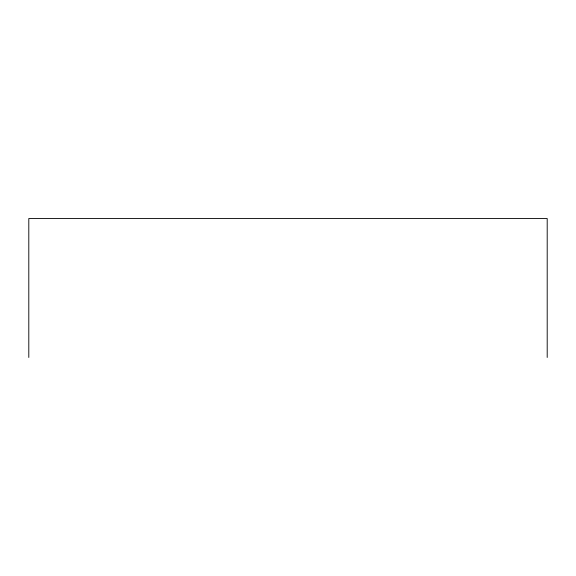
<?xml version="1.0" encoding="UTF-8"?>
<svg xmlns="http://www.w3.org/2000/svg" width="576" height="576" viewBox="0 0 576 576"><rect width="100%" height="100%" fill="white"/><g stroke="black" fill="none" stroke-linecap="round" stroke-linejoin="round"><path stroke-width="0.86" d="M547.2 357.466L547.2 218.534L28.8 218.534L28.8 357.466"/></g></svg>
